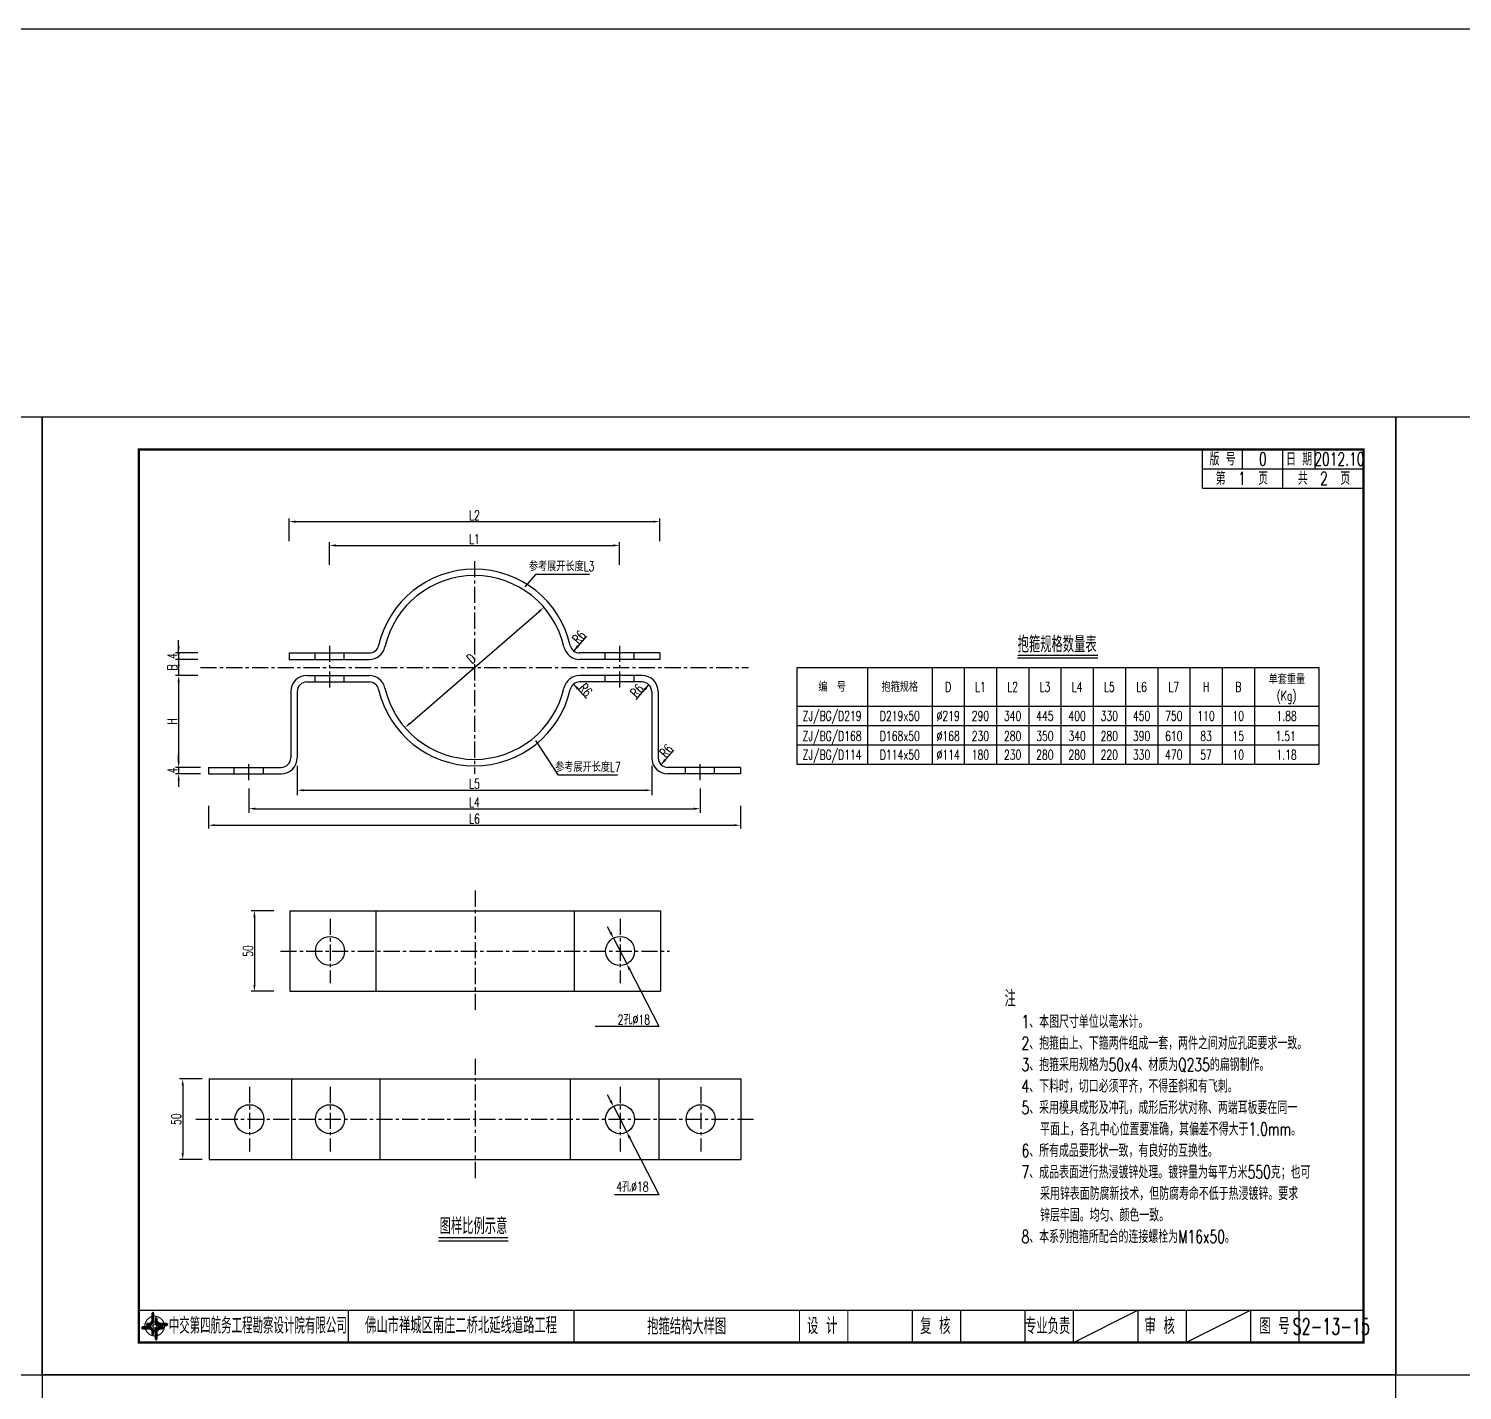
# Model space of a CAD drawing. Extents: x 4349 to 271026, y -15323 to -8945.
# Drawn here: x 7022.8 to 7467.6, y -14354.7 to -13932.4 of the extents above; entities that cross this region are included whole.
import ezdxf
from ezdxf.enums import TextEntityAlignment as Align

# ---------------------------------------------------------------- set-up
doc = ezdxf.new("R2010")
doc.units = 0
doc.header["$LTSCALE"] = 2
doc.header["$PDMODE"] = 32
doc.header["$PDSIZE"] = 0.3
doc.linetypes.add('CENTERX2', pattern=[4, 2.5, -0.5, 0.5, -0.5])
doc.layers.get('0').update_dxf_attribs({"linetype": 'CONTINUOUS'})
doc.layers.get('DEFPOINTS').update_dxf_attribs({"linetype": 'CONTINUOUS'})
for name, color, linetype in [('中线', 2, 'CENTERX2'), ('图框', 7, 'CONTINUOUS'), ('尺寸标注', 4, 'CONTINUOUS'), ('文字', 7, 'CONTINUOUS'), ('文字符号', 7, 'CONTINUOUS'), ('结构2', 7, 'CONTINUOUS')]:
    doc.layers.add(name, color=color, linetype=linetype)
doc.styles.get("Standard").update_dxf_attribs({"font": 'simplex1.shx', "width": 0.7, "bigfont": 'hztxt.shx'})
doc.dimstyles.new('1：10', dxfattribs={"dimtxt": 3, "dimasz": 2, "dimexe": 1, "dimexo": 1, "dimgap": 0.5, "dimtad": 1, "dimrnd": 0.0095, "dimdsep": 46, "dimtxsty": 'Standard', "dimcen": 0.09, "dimclrd": 256, "dimclre": 256, "dimadec": 0, "dimazin": 0, "dimtfac": 1, "dimtix": 1, "dimtmove": 2, "dimatfit": 3, "dimfxl": 0, "dimtolj": 1, "dimtzin": 0, "dimarcsym": 0})
doc.dimstyles.new('1：20', dxfattribs={"dimtxt": 3, "dimasz": 2, "dimexe": 1, "dimexo": 1, "dimgap": 0.5, "dimtad": 1, "dimlfac": 2, "dimrnd": 0.0095, "dimdsep": 46, "dimtxsty": 'Standard', "dimcen": 0.09, "dimclrd": 256, "dimclre": 256, "dimclrt": 256, "dimadec": 0, "dimazin": 0, "dimtfac": 1, "dimtix": 1, "dimtmove": 2, "dimatfit": 3, "dimfxl": 0, "dimtolj": 1, "dimtzin": 0, "dimarcsym": 0})

# ---------------------------------------------------------------- blocks, each defined once
blk = doc.blocks.new('series')
at = {"width": 0.75}
for tag, height, p in [('页码', 4, (-35, -19)), ('图名', 5, (-220, -282)), ('图号', 5, (-20, -282))]:
    blk.add_attdef(tag, text='', height=height, dxfattribs=at).set_placement(p, align=Align.MIDDLE_CENTER)
blk = doc.blocks.new('tb')
at = {"lineweight": -3}
h = blk.add_hatch(color=256, dxfattribs=at)
h.paths.add_polyline_path([(-1.23, -0.13), (-3.78, -0.14), (-4.14, -0.41), (-1.4, -0.44), (-0.56, -1.24), (-0.54, -2.62), (-0.27, -2.2), (-0.26, -1.06)])
h.paths.add_polyline_path([(0.13, -1.08), (0.14, -3.86), (0.41, -4.26), (0.44, -1.24), (1.25, -0.43), (2.66, -0.43), (2.26, -0.16), (1.07, -0.15)])
h.paths.add_polyline_path([(1.08, 0.3), (3.62, 0.3), (4.02, 0.56), (1.25, 0.57), (0.43, 1.39), (0.43, 2.8), (0.16, 2.41), (0.15, 1.24)])
h.paths.add_polyline_path([(-0.28, 1.21), (-0.28, 3.99), (-0.56, 4.39), (-0.57, 1.41), (-1.38, 0.6), (-2.74, 0.56), (-2.33, 0.3), (-1.2, 0.29)])
for p, q in [((-1.38, 0.6), (-2.74, 0.56)), ((-0.57, 1.41), (-1.38, 0.6)), ((-0.56, 4.39), (-0.57, 1.41)), ((0.43, 2.8), (0.43, 1.39)), ((0.43, 1.39), (1.25, 0.57)), ((1.25, 0.57), (4.02, 0.56)), ((-4.14, -0.41), (-1.4, -0.44)), ((-1.4, -0.44), (-0.56, -1.24)), ((-0.56, -1.24), (-0.54, -2.62)), ((0.41, -4.26), (0.44, -1.24)), ((0.44, -1.24), (1.25, -0.43)), ((1.25, -0.43), (2.66, -0.43))]:
    blk.add_line(p, q, dxfattribs=at)
at = {"lineweight": -3, "const_width": 0.35, "flags": 128}
for points in [[(-0.9, 3.02, 0.324167), (-3.16, -0.14)], [(2.88, 0.92, 0.324403), (-0.24, 3.15)], [(0.75, -2.86, 0.325418), (3.02, 0.26)], [(-2.98, -0.76, 0.322976), (0.14, -2.98)]]:
    blk.add_lwpolyline(points, format="xyb", dxfattribs=at)
at = {"lineweight": -3, "flags": 128}
for points in [[(-0.9, 3.99), (-0.9, 1.58), (-1.53, 0.91), (-2.34, 0.91), (-2.74, 0.56), (-2.33, 0.3), (-1.2, 0.29), (-0.28, 1.21), (-0.28, 3.99), (-0.56, 4.39)], [(-0.04, 0.77), (0.68, 0.04), (-0.04, -0.69), (-0.77, 0.05)], [(3.62, 0.92), (1.43, 0.92), (0.77, 1.54), (0.77, 2.38), (0.43, 2.8), (0.16, 2.41), (0.15, 1.24), (1.08, 0.3), (3.62, 0.3), (4.02, 0.56)], [(-3.73, -0.76), (-1.54, -0.76), (-0.89, -1.39), (-0.89, -2.21), (-0.54, -2.62), (-0.27, -2.2), (-0.26, -1.06), (-1.23, -0.13), (-3.78, -0.14), (-4.14, -0.41)], [(0.75, -3.85), (0.75, -1.43), (1.4, -0.78), (2.26, -0.78), (2.66, -0.43), (2.26, -0.16), (1.07, -0.15), (0.13, -1.08), (0.14, -3.86), (0.41, -4.26)]]:
    blk.add_lwpolyline(points, close=True, dxfattribs=at)
blk = doc.blocks.new('DIM')
at = {"color": 4}
blk.add_lwpolyline([(-1, -0.1, 0.2, 0, 0), (0, 0, 0, 0, 0)], format="xyseb", dxfattribs=at)
blk = doc.blocks.new('*D715')
at = {"layer": 'DEFPOINTS', "color": 0, "linetype": 'Continuous'}
for p in [(7218.59, -14085.31), (7103.59, -14126.03), (7218.59, -14126.03)]:
    blk.add_point(p, dxfattribs=at)
at = {"layer": '尺寸标注', "linetype": 'Continuous', "lineweight": -2}
for p, q in [((7103.59, -14091.31), (7103.59, -14084.31)), ((7105.59, -14085.31), (7216.59, -14085.31)), ((7218.59, -14091.31), (7218.59, -14084.31))]:
    blk.add_line(p, q, dxfattribs=at)
at = {"layer": '尺寸标注', "linetype": 'Continuous'}
for points in [[(7105.59, -14084.98), (7105.59, -14085.65), (7103.59, -14085.31)], [(7216.59, -14084.98), (7216.59, -14085.65), (7218.59, -14085.31)]]:
    blk.add_solid(points, dxfattribs=at)
at = {"layer": '尺寸标注', "color": 0, "linetype": 'Continuous', "insert": (7161.09, -14083.31), "char_height": 3, "attachment_point": 5}
blk.add_mtext('\\A1;L2', dxfattribs=at)
blk = doc.blocks.new('*D716')
at = {"layer": 'DEFPOINTS', "color": 0, "linetype": 'Continuous'}
for p in [(7206.09, -14092.7), (7116.09, -14123.78), (7206.09, -14123.78)]:
    blk.add_point(p, dxfattribs=at)
at = {"layer": '尺寸标注', "linetype": 'Continuous', "lineweight": -2}
for p, q in [((7116.09, -14098.7), (7116.09, -14091.7)), ((7118.09, -14092.7), (7204.09, -14092.7)), ((7206.09, -14098.7), (7206.09, -14091.7))]:
    blk.add_line(p, q, dxfattribs=at)
at = {"layer": '尺寸标注', "linetype": 'Continuous'}
for points in [[(7118.09, -14092.36), (7118.09, -14093.03), (7116.09, -14092.7)], [(7204.09, -14092.36), (7204.09, -14093.03), (7206.09, -14092.7)]]:
    blk.add_solid(points, dxfattribs=at)
at = {"layer": '尺寸标注', "color": 0, "linetype": 'Continuous', "insert": (7161.09, -14090.7), "char_height": 3, "attachment_point": 5}
blk.add_mtext('\\A1;L1', dxfattribs=at)
blk = doc.blocks.new('*D717')
at = {"layer": 'DEFPOINTS', "color": 0, "linetype": 'Continuous'}
for p in [(7103.59, -14126.03), (7069.31, -14128.03), (7103.59, -14128.03)]:
    blk.add_point(p, dxfattribs=at)
at = {"layer": '尺寸标注', "linetype": 'Continuous', "lineweight": -2}
for p, q in [((7069.31, -14124.03), (7069.31, -14122.03)), ((7075.31, -14126.03), (7068.31, -14126.03)), ((7069.31, -14126.03), (7069.31, -14128.03)), ((7075.31, -14128.03), (7068.31, -14128.03)), ((7069.31, -14130.03), (7069.31, -14132.03))]:
    blk.add_line(p, q, dxfattribs=at)
at = {"layer": '尺寸标注', "linetype": 'Continuous'}
for points in [[(7068.98, -14124.03), (7069.64, -14124.03), (7069.31, -14126.03)], [(7068.98, -14130.03), (7069.64, -14130.03), (7069.31, -14128.03)]]:
    blk.add_solid(points, dxfattribs=at)
at = {"layer": '尺寸标注', "linetype": 'Continuous', "insert": (7067.31, -14127.03), "char_height": 3, "attachment_point": 5, "rotation": 90}
blk.add_mtext('\\A1;4', dxfattribs=at)
blk = doc.blocks.new('*D718')
at = {"layer": 'DEFPOINTS', "color": 0, "linetype": 'Continuous'}
for p in [(7103.59, -14128.03), (7069.31, -14133.03), (7109.09, -14133.03)]:
    blk.add_point(p, dxfattribs=at)
at = {"layer": '尺寸标注', "linetype": 'Continuous', "lineweight": -2}
for p, q in [((7069.31, -14126.03), (7069.31, -14124.03)), ((7075.31, -14128.03), (7068.31, -14128.03)), ((7069.31, -14128.03), (7069.31, -14133.03)), ((7075.31, -14133.03), (7068.31, -14133.03)), ((7069.31, -14135.03), (7069.31, -14137.03))]:
    blk.add_line(p, q, dxfattribs=at)
at = {"layer": '尺寸标注', "linetype": 'Continuous'}
for points in [[(7068.98, -14126.03), (7069.64, -14126.03), (7069.31, -14128.03)], [(7068.98, -14135.03), (7069.64, -14135.03), (7069.31, -14133.03)]]:
    blk.add_solid(points, dxfattribs=at)
at = {"layer": '尺寸标注', "linetype": 'Continuous', "insert": (7067.31, -14130.53), "char_height": 3, "attachment_point": 5, "rotation": 90}
blk.add_mtext('\\A1;B', dxfattribs=at)
blk = doc.blocks.new('*D719')
at = {"layer": 'DEFPOINTS', "color": 0, "linetype": 'Continuous'}
for p in [(7109.09, -14133.03), (7069.31, -14161.53), (7101.09, -14161.53)]:
    blk.add_point(p, dxfattribs=at)
at = {"layer": '尺寸标注', "linetype": 'Continuous', "lineweight": -2}
for p, q in [((7075.31, -14133.03), (7068.31, -14133.03)), ((7069.31, -14135.03), (7069.31, -14159.53)), ((7075.31, -14161.53), (7068.31, -14161.53))]:
    blk.add_line(p, q, dxfattribs=at)
at = {"layer": '尺寸标注', "linetype": 'Continuous'}
for points in [[(7068.98, -14135.03), (7069.64, -14135.03), (7069.31, -14133.03)], [(7068.98, -14159.53), (7069.64, -14159.53), (7069.31, -14161.53)]]:
    blk.add_solid(points, dxfattribs=at)
at = {"layer": '尺寸标注', "linetype": 'Continuous', "insert": (7067.31, -14147.28), "char_height": 3, "attachment_point": 5, "rotation": 90}
blk.add_mtext('\\A1;H', dxfattribs=at)
blk = doc.blocks.new('*D720')
at = {"layer": 'DEFPOINTS', "color": 0, "linetype": 'Continuous'}
for p in [(7078.59, -14161.53), (7069.31, -14163.53), (7078.59, -14163.53)]:
    blk.add_point(p, dxfattribs=at)
at = {"layer": '尺寸标注', "linetype": 'Continuous', "lineweight": -2}
for p, q in [((7069.31, -14159.53), (7069.31, -14157.53)), ((7075.31, -14161.53), (7068.31, -14161.53)), ((7069.31, -14161.53), (7069.31, -14163.53)), ((7075.31, -14163.53), (7068.31, -14163.53)), ((7069.31, -14165.53), (7069.31, -14167.53))]:
    blk.add_line(p, q, dxfattribs=at)
at = {"layer": '尺寸标注', "linetype": 'Continuous'}
for points in [[(7068.98, -14159.53), (7069.64, -14159.53), (7069.31, -14161.53)], [(7068.98, -14165.53), (7069.64, -14165.53), (7069.31, -14163.53)]]:
    blk.add_solid(points, dxfattribs=at)
at = {"layer": '尺寸标注', "linetype": 'Continuous', "insert": (7067.31, -14162.53), "char_height": 3, "attachment_point": 5, "rotation": 90}
blk.add_mtext('\\A1;4', dxfattribs=at)
blk = doc.blocks.new('*D721')
at = {"layer": 'DEFPOINTS', "color": 0, "linetype": 'Continuous'}
for p in [(7078.59, -14163.53), (7243.59, -14163.53), (7243.59, -14179.47)]:
    blk.add_point(p, dxfattribs=at)
at = {"layer": '尺寸标注', "linetype": 'Continuous', "lineweight": -2}
for p, q in [((7078.59, -14173.47), (7078.59, -14180.47)), ((7243.59, -14173.47), (7243.59, -14180.47)), ((7080.59, -14179.47), (7241.59, -14179.47))]:
    blk.add_line(p, q, dxfattribs=at)
at = {"layer": '尺寸标注', "linetype": 'Continuous'}
for points in [[(7080.59, -14179.14), (7080.59, -14179.8), (7078.59, -14179.47)], [(7241.59, -14179.14), (7241.59, -14179.8), (7243.59, -14179.47)]]:
    blk.add_solid(points, dxfattribs=at)
at = {"layer": '尺寸标注', "linetype": 'Continuous', "insert": (7161.09, -14177.47), "char_height": 3, "attachment_point": 5}
blk.add_mtext('\\A1;L6', dxfattribs=at)
blk = doc.blocks.new('*D722')
at = {"layer": 'DEFPOINTS', "color": 0, "linetype": 'Continuous'}
for p in [(7091.09, -14165.53), (7231.09, -14165.53), (7231.09, -14174.34)]:
    blk.add_point(p, dxfattribs=at)
at = {"layer": '尺寸标注', "linetype": 'Continuous', "lineweight": -2}
for p, q in [((7091.09, -14168.34), (7091.09, -14175.34)), ((7231.09, -14168.34), (7231.09, -14175.34)), ((7093.09, -14174.34), (7229.09, -14174.34))]:
    blk.add_line(p, q, dxfattribs=at)
at = {"layer": '尺寸标注', "linetype": 'Continuous'}
for points in [[(7093.09, -14174), (7093.09, -14174.67), (7091.09, -14174.34)], [(7229.09, -14174), (7229.09, -14174.67), (7231.09, -14174.34)]]:
    blk.add_solid(points, dxfattribs=at)
at = {"layer": '尺寸标注', "linetype": 'Continuous', "insert": (7161.09, -14172.34), "char_height": 3, "attachment_point": 5}
blk.add_mtext('\\A1;L4', dxfattribs=at)
blk = doc.blocks.new('*D723')
at = {"layer": 'DEFPOINTS', "color": 0, "linetype": 'Continuous'}
for p in [(7106.09, -14155.78), (7216.09, -14155.78), (7216.09, -14168.61)]:
    blk.add_point(p, dxfattribs=at)
at = {"layer": '尺寸标注', "linetype": 'Continuous', "lineweight": -2}
for p, q in [((7106.09, -14162.61), (7106.09, -14169.61)), ((7216.09, -14162.61), (7216.09, -14169.61)), ((7108.09, -14168.61), (7214.09, -14168.61))]:
    blk.add_line(p, q, dxfattribs=at)
at = {"layer": '尺寸标注', "linetype": 'Continuous'}
for points in [[(7108.09, -14168.28), (7108.09, -14168.94), (7106.09, -14168.61)], [(7214.09, -14168.28), (7214.09, -14168.94), (7216.09, -14168.61)]]:
    blk.add_solid(points, dxfattribs=at)
at = {"layer": '尺寸标注', "linetype": 'Continuous', "insert": (7161.09, -14166.61), "char_height": 3, "attachment_point": 5}
blk.add_mtext('\\A1;L5', dxfattribs=at)
blk = doc.blocks.new('*D724')
at = {"layer": 'DEFPOINTS', "color": 0, "linetype": 'Continuous'}
for p in [(7182.64, -14111.88), (7139.54, -14149.18)]:
    blk.add_point(p, dxfattribs=at)
at = {"layer": '尺寸标注', "linetype": 'Continuous', "lineweight": -2}
blk.add_line((7141.05, -14147.87), (7181.12, -14113.19), dxfattribs=at)
at = {"layer": '尺寸标注', "linetype": 'Continuous'}
for points in [[(7180.9, -14112.94), (7181.34, -14113.44), (7182.64, -14111.88)], [(7140.83, -14147.62), (7141.27, -14148.12), (7139.54, -14149.18)]]:
    blk.add_solid(points, dxfattribs=at)
at = {"layer": '尺寸标注', "linetype": 'Continuous', "insert": (7160.08, -14127.75), "char_height": 3, "attachment_point": 5, "rotation": 40.8743}
blk.add_mtext('\\A1;D', dxfattribs=at)
blk = doc.blocks.new('*D725')
at = {"layer": 'DEFPOINTS', "color": 0, "linetype": 'Continuous'}
for p in [(7103.77, -14205.98), (7092.83, -14230.98), (7103.77, -14230.98)]:
    blk.add_point(p, dxfattribs=at)
at = {"layer": '尺寸标注', "linetype": 'Continuous', "lineweight": -2}
for p, q in [((7098.83, -14205.98), (7091.83, -14205.98)), ((7092.83, -14207.98), (7092.83, -14228.98)), ((7098.83, -14230.98), (7091.83, -14230.98))]:
    blk.add_line(p, q, dxfattribs=at)
at = {"layer": '尺寸标注', "linetype": 'Continuous'}
for points in [[(7092.5, -14207.98), (7093.17, -14207.98), (7092.83, -14205.98)], [(7092.5, -14228.98), (7093.17, -14228.98), (7092.83, -14230.98)]]:
    blk.add_solid(points, dxfattribs=at)
at = {"layer": '尺寸标注', "linetype": 'Continuous', "insert": (7090.83, -14218.48), "char_height": 3, "attachment_point": 5, "rotation": 90}
blk.add_mtext('\\A1;50', dxfattribs=at)
blk = doc.blocks.new('*D726')
at = {"layer": 'DEFPOINTS', "color": 0, "linetype": 'Continuous'}
for p in [(7078.77, -14258.14), (7070.57, -14283.14), (7078.77, -14283.14)]:
    blk.add_point(p, dxfattribs=at)
at = {"layer": '尺寸标注', "linetype": 'Continuous', "lineweight": -2}
for p, q in [((7076.57, -14258.14), (7069.57, -14258.14)), ((7070.57, -14260.14), (7070.57, -14281.14)), ((7076.57, -14283.14), (7069.57, -14283.14))]:
    blk.add_line(p, q, dxfattribs=at)
at = {"layer": '尺寸标注', "linetype": 'Continuous'}
for points in [[(7070.24, -14260.14), (7070.9, -14260.14), (7070.57, -14258.14)], [(7070.24, -14281.14), (7070.9, -14281.14), (7070.57, -14283.14)]]:
    blk.add_solid(points, dxfattribs=at)
at = {"layer": '尺寸标注', "linetype": 'Continuous', "insert": (7068.57, -14270.64), "char_height": 3, "attachment_point": 5, "rotation": 90}
blk.add_mtext('\\A1;50', dxfattribs=at)
blk = doc.blocks.new('12345')
at = {"layer": '图框'}
blk.add_lwpolyline([(4926.93, -9362.88), (4926.93, -9065.88), (4506.93, -9065.88), (4506.93, -9362.88)], close=True, dxfattribs=at)
blk = doc.blocks.new('123456')
at = {"layer": '图框', "linetype": 'Continuous'}
blk.add_blockref('12345', (0, -2522.15), dxfattribs=at)

msp = doc.modelspace()

# ---------------------------------------------------------------- linework, layer by layer
at = {"layer": '中线'}
for p, q in [((7161.08523, -14097.53089), (7161.08523, -14163.53089)), ((7111.58523, -14126.03089), (7111.58523, -14128.03089)), ((7116.08523, -14123.78089), (7116.08523, -14137.28089)), ((7120.58523, -14126.03089), (7120.58523, -14128.03089)), ((7201.58523, -14126.03089), (7201.58523, -14128.03089)), ((7206.08523, -14123.78089), (7206.08523, -14137.28089)), ((7210.58523, -14126.03089), (7210.58523, -14128.03089)), ((7076.08523, -14130.53089), (7246.08523, -14130.53089)), ((7111.58523, -14133.03089), (7111.58523, -14135.03089)), ((7120.58523, -14133.03089), (7120.58523, -14135.03089)), ((7201.58523, -14133.03089), (7201.58523, -14135.03089)), ((7210.58523, -14133.03089), (7210.58523, -14135.03089)), ((7086.58523, -14163.53089), (7086.58523, -14161.53089)), ((7091.08523, -14165.53089), (7091.08523, -14159.53089)), ((7095.58523, -14163.53089), (7095.58523, -14161.53089)), ((7226.58523, -14163.53089), (7226.58523, -14161.53089)), ((7231.08523, -14165.53089), (7231.08523, -14159.53089)), ((7235.58523, -14163.53089), (7235.58523, -14161.53089)), ((7161.27421, -14199.73218), (7161.27421, -14237.23218)), ((7116.27421, -14208.48218), (7116.27421, -14228.48218)), ((7206.27421, -14208.48218), (7206.27421, -14228.48218)), ((7100.89921, -14218.48218), (7221.64921, -14218.48218)), ((7161.27421, -14251.89161), (7161.27421, -14289.39161)), ((7091.27421, -14260.64161), (7091.27421, -14280.64161)), ((7116.27421, -14260.64161), (7116.27421, -14280.64161)), ((7206.27421, -14260.64161), (7206.27421, -14280.64161)), ((7231.27421, -14260.64161), (7231.27421, -14280.64161)), ((7074.64921, -14270.64161), (7247.89921, -14270.64161))]:
    msp.add_line(p, q, dxfattribs=at)
at = {"layer": '图框'}
for p, q in [((7386.92857, -14074.90394), (7386.92857, -14062.90394)), ((7399.42857, -14068.90394), (7399.42857, -14062.90394)), ((7411.92857, -14068.90394), (7411.92857, -14062.90394)), ((7421.92857, -14068.90394), (7421.92857, -14062.90394)), ((7386.92857, -14068.90394), (7436.92857, -14068.90394)), ((7411.92857, -14074.90394), (7411.92857, -14068.90394)), ((7386.92857, -14074.90394), (7436.92857, -14074.90394)), ((7401.92858, -14329.90394), (7381.92858, -14339.90394))]:
    msp.add_line(p, q, dxfattribs=at)
at = {"layer": '图框', "linetype": 'Continuous'}
msp.add_line((7346.92858, -14339.90394), (7366.92858, -14329.90394), dxfattribs=at)
msp.add_lwpolyline([(4349.44171, -13932.41183), (7922.30761, -13932.41183), (7922.30761, -15323.10152), (4349.44171, -15323.10152)], close=True, dxfattribs=at)
at = {"layer": '图框'}
for points, const_width in [([(7436.92857, -14062.90394), (7056.92857, -14062.90394), (7056.92858, -14339.90394), (7436.92858, -14339.90394), (7436.92857, -14062.90394)], 0.7), ([(7056.92858, -14329.90394), (7436.92858, -14329.90394)], 0.4), ([(7121.92858, -14329.90394), (7121.92858, -14339.90394)], 0.4), ([(7191.92858, -14339.90394), (7191.92858, -14329.90394)], 0.4), ([(7261.92858, -14339.90394), (7261.92858, -14329.90394)], 0.4), ([(7276.92858, -14339.90394), (7276.92858, -14329.90394)], 0.4), ([(7296.92858, -14339.90394), (7296.92858, -14329.90394)], 0.4), ([(7311.92858, -14339.90394), (7311.92858, -14329.90394)], 0.4), ([(7331.92858, -14339.90394), (7331.92858, -14329.90394)], 0.4), ([(7331.92858, -14339.90394), (7331.92858, -14329.90394)], 0.4), ([(7346.92858, -14339.90394), (7346.92858, -14329.90394)], 0.4), ([(7366.92858, -14339.90394), (7366.92858, -14329.90394)], 0.4), ([(7381.92858, -14339.90394), (7381.92858, -14329.90394)], 0.4), ([(7401.92858, -14339.90394), (7401.92858, -14329.90394)], 0.4), ([(7416.92858, -14339.90394), (7416.92858, -14329.90394)], 0.4)]:
    msp.add_lwpolyline(points, dxfattribs=dict(at, const_width=const_width))
at = {"layer": '尺寸标注'}
for p, q in [((7180.04127, -14101.6525), (7176.72643, -14105.55838)), ((7196.76148, -14101.6525), (7180.04127, -14101.6525)), ((7195.83475, -14120.87607), (7191.88507, -14125.39271)), ((7195.81573, -14140.20073), (7191.86605, -14135.68409)), ((7211.25687, -14140.42621), (7215.20655, -14135.90957)), ((7187.11758, -14163.89935), (7180.08119, -14153.14452)), ((7222.93261, -14156.15059), (7218.98293, -14160.66723)), ((7076.08523, -14161.53089), (7072.90653, -14161.53089)), ((7076.08523, -14161.53089), (7072.90653, -14161.53089)), ((7106.08523, -14161.03089), (7106.08523, -14170.11114)), ((7216.08523, -14161.03089), (7216.08523, -14170.11114)), ((7076.08523, -14163.53089), (7072.90653, -14163.53089)), ((7205.43085, -14163.89935), (7187.11758, -14163.89935)), ((7091.08523, -14168.03089), (7091.08523, -14175.61132)), ((7231.08523, -14168.03089), (7231.08523, -14175.61132)), ((7203.2891, -14212.70818), (7202.37061, -14210.93156)), ((7204.2076, -14214.48479), (7208.34082, -14222.47957)), ((7218.38809, -14241.91375), (7209.25931, -14224.25619)), ((7218.38809, -14241.91375), (7198.54459, -14241.91375)), ((7203.2891, -14264.8676), (7202.37061, -14263.09098)), ((7204.2076, -14266.64422), (7208.34082, -14274.639)), ((7218.38809, -14294.07317), (7209.25931, -14276.41561)), ((7218.38809, -14294.07317), (7204.51922, -14294.07317))]:
    msp.add_line(p, q, dxfattribs=at)
for centre in [(7116.27421, -14218.48218), (7206.27421, -14218.48218), (7091.27421, -14270.64161), (7116.27421, -14270.64161), (7206.27421, -14270.64161), (7231.27421, -14270.64161)]:
    msp.add_circle(centre, 4.5, dxfattribs=at)
at = {"layer": '文字'}
for p, q in [((7283.06517, -14130.55963), (7283.06517, -14160.55963)), ((7303.06517, -14130.55963), (7303.06517, -14160.55963)), ((7313.06517, -14130.55963), (7313.06517, -14160.55963)), ((7323.06517, -14130.55963), (7323.06517, -14160.55963)), ((7329.60309, -14127.55963), (7354.52724, -14127.55963)), ((7333.06517, -14130.55963), (7333.06517, -14160.55963)), ((7343.06517, -14130.55963), (7343.06517, -14160.55963)), ((7353.06517, -14130.55963), (7353.06517, -14160.55963)), ((7363.06517, -14130.55963), (7363.06517, -14160.55963)), ((7373.06517, -14130.55963), (7373.06517, -14160.55963)), ((7383.06517, -14130.55963), (7383.06517, -14160.55963)), ((7393.06517, -14130.55963), (7393.06517, -14160.55963)), ((7403.06517, -14130.55963), (7403.06517, -14160.55963)), ((7261.06517, -14142.55963), (7423.06517, -14142.55963)), ((7261.06517, -14148.55963), (7423.06517, -14148.55963)), ((7261.06517, -14154.55963), (7423.06517, -14154.55963)), ((7149.95392, -14308.37762), (7171.51469, -14308.37762))]:
    msp.add_line(p, q, dxfattribs=at)
at = {"layer": '文字', "const_width": 0.4}
for points in [[(7329.60309, -14126.73544), (7354.52724, -14126.73544)], [(7149.95392, -14307.37762), (7171.51469, -14307.37762)]]:
    msp.add_lwpolyline(points, dxfattribs=at)
at = {"layer": '文字符号', "color": 1}
for p, q in [((7261.06517, -14130.55963), (7261.06517, -14160.55963)), ((7261.06517, -14130.55963), (7423.06517, -14130.55963)), ((7423.06517, -14130.55963), (7423.06517, -14160.55963)), ((7261.06517, -14160.55963), (7423.06517, -14160.55963))]:
    msp.add_line(p, q, dxfattribs=at)
at = {"layer": '结构2'}
for p, q in [((7103.58523, -14126.03089), (7128.43557, -14126.03089)), ((7103.58523, -14126.03089), (7103.58523, -14128.03089)), ((7218.58523, -14126.03089), (7193.73488, -14126.03089)), ((7218.58523, -14126.03089), (7218.58523, -14128.03089)), ((7103.58523, -14128.03089), (7128.43557, -14128.03089)), ((7218.58523, -14128.03089), (7193.73488, -14128.03089)), ((7109.08523, -14133.03089), (7128.43557, -14133.03089)), ((7109.08523, -14135.03089), (7128.43557, -14135.03089)), ((7213.08523, -14133.03089), (7193.73488, -14133.03089)), ((7213.08523, -14135.03089), (7193.73488, -14135.03089)), ((7104.08523, -14138.03089), (7104.08523, -14158.53089)), ((7106.08523, -14138.03089), (7106.08523, -14158.53089)), ((7216.08523, -14138.03089), (7216.08523, -14158.53089)), ((7218.08523, -14138.03089), (7218.08523, -14158.53089)), ((7078.58523, -14161.53089), (7078.58523, -14163.53089)), ((7078.58523, -14161.53089), (7101.08523, -14161.53089)), ((7243.58523, -14161.53089), (7221.08523, -14161.53089)), ((7243.58523, -14161.53089), (7243.58523, -14163.53089)), ((7078.58523, -14163.53089), (7101.08523, -14163.53089)), ((7243.58523, -14163.53089), (7221.08523, -14163.53089)), ((7103.77421, -14205.98218), (7103.77421, -14230.98218)), ((7103.77421, -14205.98218), (7218.77421, -14205.98218)), ((7130.49338, -14205.98218), (7130.49338, -14230.98218)), ((7192.05503, -14205.98218), (7192.05503, -14230.98218)), ((7218.77421, -14205.98218), (7218.77421, -14230.98218)), ((7103.77421, -14230.98218), (7218.77421, -14230.98218)), ((7078.77421, -14258.14161), (7243.77421, -14258.14161)), ((7078.77421, -14258.14161), (7078.77421, -14283.14161)), ((7104.27421, -14258.14161), (7104.27421, -14283.14161)), ((7131.73927, -14258.14161), (7131.73927, -14283.14161)), ((7190.80914, -14258.14161), (7190.80914, -14283.14161)), ((7218.27421, -14258.14161), (7218.27421, -14283.14161)), ((7243.77421, -14258.14161), (7243.77421, -14283.14161)), ((7078.77421, -14283.14161), (7243.77421, -14283.14161))]:
    msp.add_line(p, q, dxfattribs=at)
for centre, radius, start, end in [((7161.08523, -14130.53089), 30.5, 12.937062, 167.062938), ((7161.08523, -14130.53089), 28.5, 12.937062, 167.062938), ((7128.43557, -14123.03089), 3, 270, 347.062938), ((7128.43557, -14123.03089), 5, 270, 347.062938), ((7193.73488, -14123.03089), 5, 192.937062, 270), ((7193.73488, -14123.03089), 3, 192.937062, 270), ((7109.08523, -14138.03089), 5, 90, 180), ((7109.08523, -14138.03089), 3, 90, 180), ((7128.43557, -14138.03089), 5, 12.937062, 90), ((7128.43557, -14138.03089), 3, 12.937062, 90), ((7193.73488, -14138.03089), 5, 90, 167.062938), ((7193.73488, -14138.03089), 3, 90, 167.062938), ((7213.08523, -14138.03089), 5, 0, 90), ((7213.08523, -14138.03089), 3, 0, 90), ((7161.08523, -14130.53089), 30.5, 192.937062, 347.062938), ((7161.08523, -14130.53089), 28.5, 192.937062, 347.062938), ((7101.08523, -14158.53089), 3, 270, 0), ((7101.08523, -14158.53089), 5, 270, 0), ((7221.08523, -14158.53089), 5, 180, 270), ((7221.08523, -14158.53089), 3, 180, 270)]:
    msp.add_arc(centre, radius, start, end, dxfattribs=at)

# ---------------------------------------------------------------- block references
at = {"layer": '图框', "color": 1, "linetype": 'Continuous'}
for p in [(2100, -2464.87737), (2520, -2464.87737), (2940, -2464.87737), (2520, -2761.87737)]:
    msp.add_blockref('123456', p, dxfattribs=at)
at = {"layer": '图框'}
ref = msp.add_blockref('series', (7446.92858, -14052.90394), dxfattribs=at)
ref.add_attrib('页码', '第  1  页    共  2  页', dxfattribs={"layer": '0', "height": 4, "width": 0.7}).set_placement((7411.92857, -14071.90394), align=Align.MIDDLE_CENTER)
ref.add_attrib('图名', '抱箍结构大样图', dxfattribs={"layer": '0', "height": 5, "width": 0.7}).set_placement((7226.92858, -14334.90394), align=Align.MIDDLE_CENTER)
ref.add_attrib('图号', 'S2-13-15', dxfattribs={"layer": '0', "height": 5, "width": 0.65}).set_placement((7426.92858, -14334.90394), align=Align.MIDDLE_CENTER)
at = {"layer": '图框', "lineweight": -3}
msp.add_blockref('tb', (7061.92431, -14334.8986), dxfattribs=at)
at = {"layer": '尺寸标注', "zscale": 2}
for p, xscale, yscale, rotation in [((7191.88507, -14125.39271), 1.999999999999997, 2, 228.8311447301765), ((7191.84903, -14125.36044), -1.99999999999983, 1.999999999999091, 47.48579792376551), ((7191.86605, -14135.68409), -2.00000000000068, 2, 311.1688552698063), ((7191.86605, -14135.68409), 2.000000000000681, 2, 131.1688552698063), ((7215.20655, -14135.90957), -2.00000000000051, 2.000000000000909, 228.8311447301201), ((7215.20655, -14135.90957), 2.000000000000681, 2, 48.83114473019368), ((7218.98293, -14160.66723), 1.999999999999997, 2, 228.8311447301765), ((7218.98293, -14160.66723), -2.000000000000681, 1.999999999999091, 48.83114473019367), ((7204.2076, -14214.48479), 2.000000000000345, 2, 297.3385173287814), ((7204.2076, -14214.48479), -2.000000000000346, 2, 117.3385173287815), ((7208.34082, -14222.47957), -2.000000000000359, 2.000000000000455, 297.3385173288106), ((7208.34082, -14222.47957), 2.000000000000345, 2, 117.3385173287814), ((7204.2076, -14266.64422), 2.000000000000345, 2, 297.3385173287814), ((7204.2076, -14266.64422), -2.000000000000358, 2.000000000000455, 117.3385173288105), ((7208.34082, -14274.639), -2.000000000000345, 2, 297.3385173287814), ((7208.34082, -14274.639), 2.000000000000345, 2, 117.3385173287814)]:
    msp.add_blockref('DIM', p, dxfattribs=dict(at, xscale=xscale, yscale=yscale, rotation=rotation))

# ---------------------------------------------------------------- texts
at = {"layer": '图框'}
for s, height, width, p in [('版 号', 4, 0.7, (7393.17857, -14065.90394)), ('0', 4, 0.7, (7405.67857, -14065.90394)), ('日 期', 4, 0.7, (7416.92857, -14065.90394)), ('2012.10', 4, 0.7, (7429.42857, -14065.90394)), ('中交第四航务工程勘察设计院有限公司', 5, 0.65, (7093.85942, -14334.6555)), ('佛山市禅城区南庄二桥北延线道路工程', 5, 0.7, (7156.92858, -14334.58924)), ('设 计', 5, 0.7, (7268.97324, -14334.80936)), ('复 核', 5, 0.7, (7304.06806, -14334.80936)), ('专业负责', 5, 0.7, (7338.9188, -14334.80936)), ('审 核', 5, 0.7, (7373.69261, -14334.80936)), ('图 号', 5, 0.7, (7409.31178, -14334.80936))]:
    msp.add_text(s, height=height, dxfattribs=dict(at, width=width)).set_placement(p, align=Align.MIDDLE_CENTER)
at = {"layer": '尺寸标注', "char_height": 3, "attachment_point": 5}
for insert, rotation in [((7193.51277, -14121.12089), 48.8311447), ((7195.55321, -14137.48432), 311.1688553), ((7211.51939, -14137.7098), 48.8311447), ((7220.61063, -14156.39541), 48.8311447)]:
    msp.add_mtext('\\A1;R6', dxfattribs=dict(at, insert=insert, rotation=rotation))
at = {"layer": '文字', "width": 0.7}
for s, height, p in [('参考展开长度L3', 3, (7188.1412, -14099.1525)), ('抱箍规格数量表', 5, (7341.86803, -14123.34922)), ('编  号', 3, (7272.06517, -14136.55963)), ('抱箍规格', 3, (7293.06517, -14136.55963)), ('D', 3, (7308.06517, -14136.55963)), ('L1', 3, (7318.06517, -14136.55963)), ('L2', 3, (7328.06517, -14136.55963)), ('L3', 3, (7338.06517, -14136.55963)), ('L4', 3, (7348.06517, -14136.55963)), ('L5', 3, (7358.06517, -14136.55963)), ('L6', 3, (7368.06517, -14136.55963)), ('L7', 3, (7378.06517, -14136.55963)), ('H', 3, (7388.06517, -14136.55963)), ('B', 3, (7398.06517, -14136.55963)), ('单套重量', 3, (7413.1344, -14134.18565)), ('(Kg)', 3, (7413.06517, -14139.29111)), ('ZJ/BG/D219', 3, (7272.06517, -14145.55963)), ('D219x50', 3, (7293.06517, -14145.55963)), ('%%c219', 3, (7308.06517, -14145.55963)), ('290', 3, (7318.06517, -14145.55963)), ('340', 3, (7328.06517, -14145.55963)), ('445', 3, (7338.06517, -14145.55963)), ('400', 3, (7348.06517, -14145.55963)), ('330', 3, (7358.06517, -14145.55963)), ('450', 3, (7368.06517, -14145.55963)), ('750', 3, (7378.06517, -14145.55963)), ('110', 3, (7388.06517, -14145.55963)), ('10', 3, (7398.06517, -14145.55963)), ('1.88', 3, (7413.06517, -14145.55963)), ('ZJ/BG/D168', 3, (7272.06517, -14151.79785)), ('D168x50', 3, (7293.06517, -14151.79785)), ('%%C168', 3, (7308.06517, -14151.79785)), ('230', 3, (7318.06517, -14151.79785)), ('280', 3, (7328.06517, -14151.79785)), ('350', 3, (7338.06517, -14151.79785)), ('340', 3, (7348.06517, -14151.79785)), ('280', 3, (7358.06517, -14151.79785)), ('390', 3, (7368.06517, -14151.79785)), ('610', 3, (7378.06517, -14151.79785)), ('83', 3, (7388.06517, -14151.79785)), ('15', 3, (7398.06517, -14151.79785)), ('1.51', 3, (7412.77945, -14151.79785)), ('ZJ/BG/D114', 3, (7272.06517, -14157.6286)), ('D114x50', 3, (7293.06517, -14157.6286)), ('%%c114', 3, (7308.06517, -14157.6286)), ('180', 3, (7318.06517, -14157.6286)), ('230', 3, (7328.06517, -14157.6286)), ('280', 3, (7338.06517, -14157.6286)), ('280', 3, (7348.06517, -14157.6286)), ('220', 3, (7358.06517, -14157.6286)), ('330', 3, (7368.06517, -14157.6286)), ('470', 3, (7378.06517, -14157.6286)), ('57', 3, (7388.06517, -14157.6286)), ('10', 3, (7398.06517, -14157.6286)), ('1.18', 3, (7413.06517, -14157.6286)), ('参考展开长度L7', 3, (7196.27891, -14161.39935)), ('2孔%%c18', 3, (7210.53848, -14239.72875)), ('4孔%%c18', 3, (7210.09655, -14291.57317)), ('图样比例示意', 5, (7160.78594, -14303.79438))]:
    msp.add_text(s, height=height, dxfattribs=at).set_placement(p, align=Align.MIDDLE_CENTER)
at = {"layer": '文字', "linetype": 'Continuous', "width": 0.7}
msp.add_text('注', height=5, dxfattribs=at).set_placement((7325.5622, -14235.7021))
at = {"layer": '文字', "color": 7, "linetype": 'Continuous', "insert": (7330.80865, -14238.37565), "char_height": 4, "width": 117.1925511, "attachment_point": 1}
msp.add_mtext('1、本图尺寸单位以毫米计。\\P2、抱箍由上、下箍两件组成一套，两件之间对应孔距要求一致。\\P3、抱箍采用规格为50x4、材质为Q235的扁钢制作。\\P4、下料时，切口必须平齐，不得歪斜和有飞刺。\\P5、采用模具成形及冲孔，成形后形状对称、两端耳板要在同一\\P   平面上，各孔中心位置要准确，其偏差不得大于1.0mm。\\P6、所有成品要形状一致，有良好的互换性。\\P7、成品表面进行热浸镀锌处理。镀锌量为每平方米550克；也可\\P   采用锌表面防腐新技术，但防腐寿命不低于热浸镀锌。要求\\P   锌层牢固。均匀、颜色一致。\\P8、本系列抱箍所配合的连接螺栓为M16x50。 ', dxfattribs=at)

# ---------------------------------------------------------------- dimensions: what is measured, and where the dimension line sits
at = {"layer": '尺寸标注', "linetype": 'Continuous'}
for base, p1, p2, text, dimstyle, picture, middle in [((7218.58523, -14085.31269), (7103.58523, -14126.03089), (7218.58523, -14126.03089), 'L2', '1：10', '*D715', (7161.08523, -14083.31269)), ((7206.08523, -14092.69627), (7116.08523, -14123.78089), (7206.08523, -14123.78089), 'L1', '1：10', '*D716', (7161.08523, -14090.69627)), ((7216.08523, -14168.61114), (7106.08523, -14155.78068), (7216.08523, -14155.78068), 'L5', '1：20', '*D723', (7161.08523, -14166.61114)), ((7243.58523, -14179.46977), (7078.58523, -14163.53089), (7243.58523, -14163.53089), 'L6', '1：20', '*D721', (7161.08523, -14177.46977)), ((7231.08523, -14174.33582), (7091.08523, -14165.53089), (7231.08523, -14165.53089), 'L4', '1：20', '*D722', (7161.08523, -14172.33582))]:
    dim = msp.add_linear_dim(base=base, p1=p1, p2=p2, text=text, dimstyle=dimstyle, dxfattribs=at)
    dim.commit()
    dim.dimension.update_dxf_attribs({"geometry": picture, "text_midpoint": middle})
dim = msp.add_diameter_dim_2p(p1=(7139.53505, -14149.18136), p2=(7182.63541, -14111.88042), text='D', dimstyle='1：20', dxfattribs=at)
dim.commit()
dim.dimension.update_dxf_attribs({"geometry": '*D724', "text_midpoint": (7160.07719, -14127.75174), "dimtype": 163})
for base, p1, p2, picture, middle in [((7069.31012, -14128.03089), (7103.58523, -14126.03089), (7103.58523, -14128.03089), '*D717', (7067.31012, -14127.03089)), ((7069.31012, -14163.53089), (7078.58523, -14161.53089), (7078.58523, -14163.53089), '*D720', (7067.31012, -14162.53089)), ((7092.83281, -14230.98218), (7103.77421, -14205.98218), (7103.77421, -14230.98218), '*D725', (7090.83281, -14218.48218)), ((7070.56991, -14283.14161), (7078.77421, -14258.14161), (7078.77421, -14283.14161), '*D726', (7068.56991, -14270.64161))]:
    dim = msp.add_linear_dim(base=base, p1=p1, p2=p2, angle=90, dimstyle='1：20', dxfattribs=at)
    dim.commit()
    dim.dimension.update_dxf_attribs({"geometry": picture, "text_midpoint": middle})
for base, p1, p2, text, picture, middle in [((7069.31012, -14133.03089), (7103.58523, -14128.03089), (7109.08523, -14133.03089), 'B', '*D718', (7067.31012, -14130.53089)), ((7069.31012, -14161.53089), (7109.08523, -14133.03089), (7101.08523, -14161.53089), 'H', '*D719', (7067.31012, -14147.28089))]:
    dim = msp.add_linear_dim(base=base, p1=p1, p2=p2, angle=90, text=text, dimstyle='1：20', dxfattribs=at)
    dim.commit()
    dim.dimension.update_dxf_attribs({"geometry": picture, "text_midpoint": middle})

doc.saveas('drawing.dxf')
